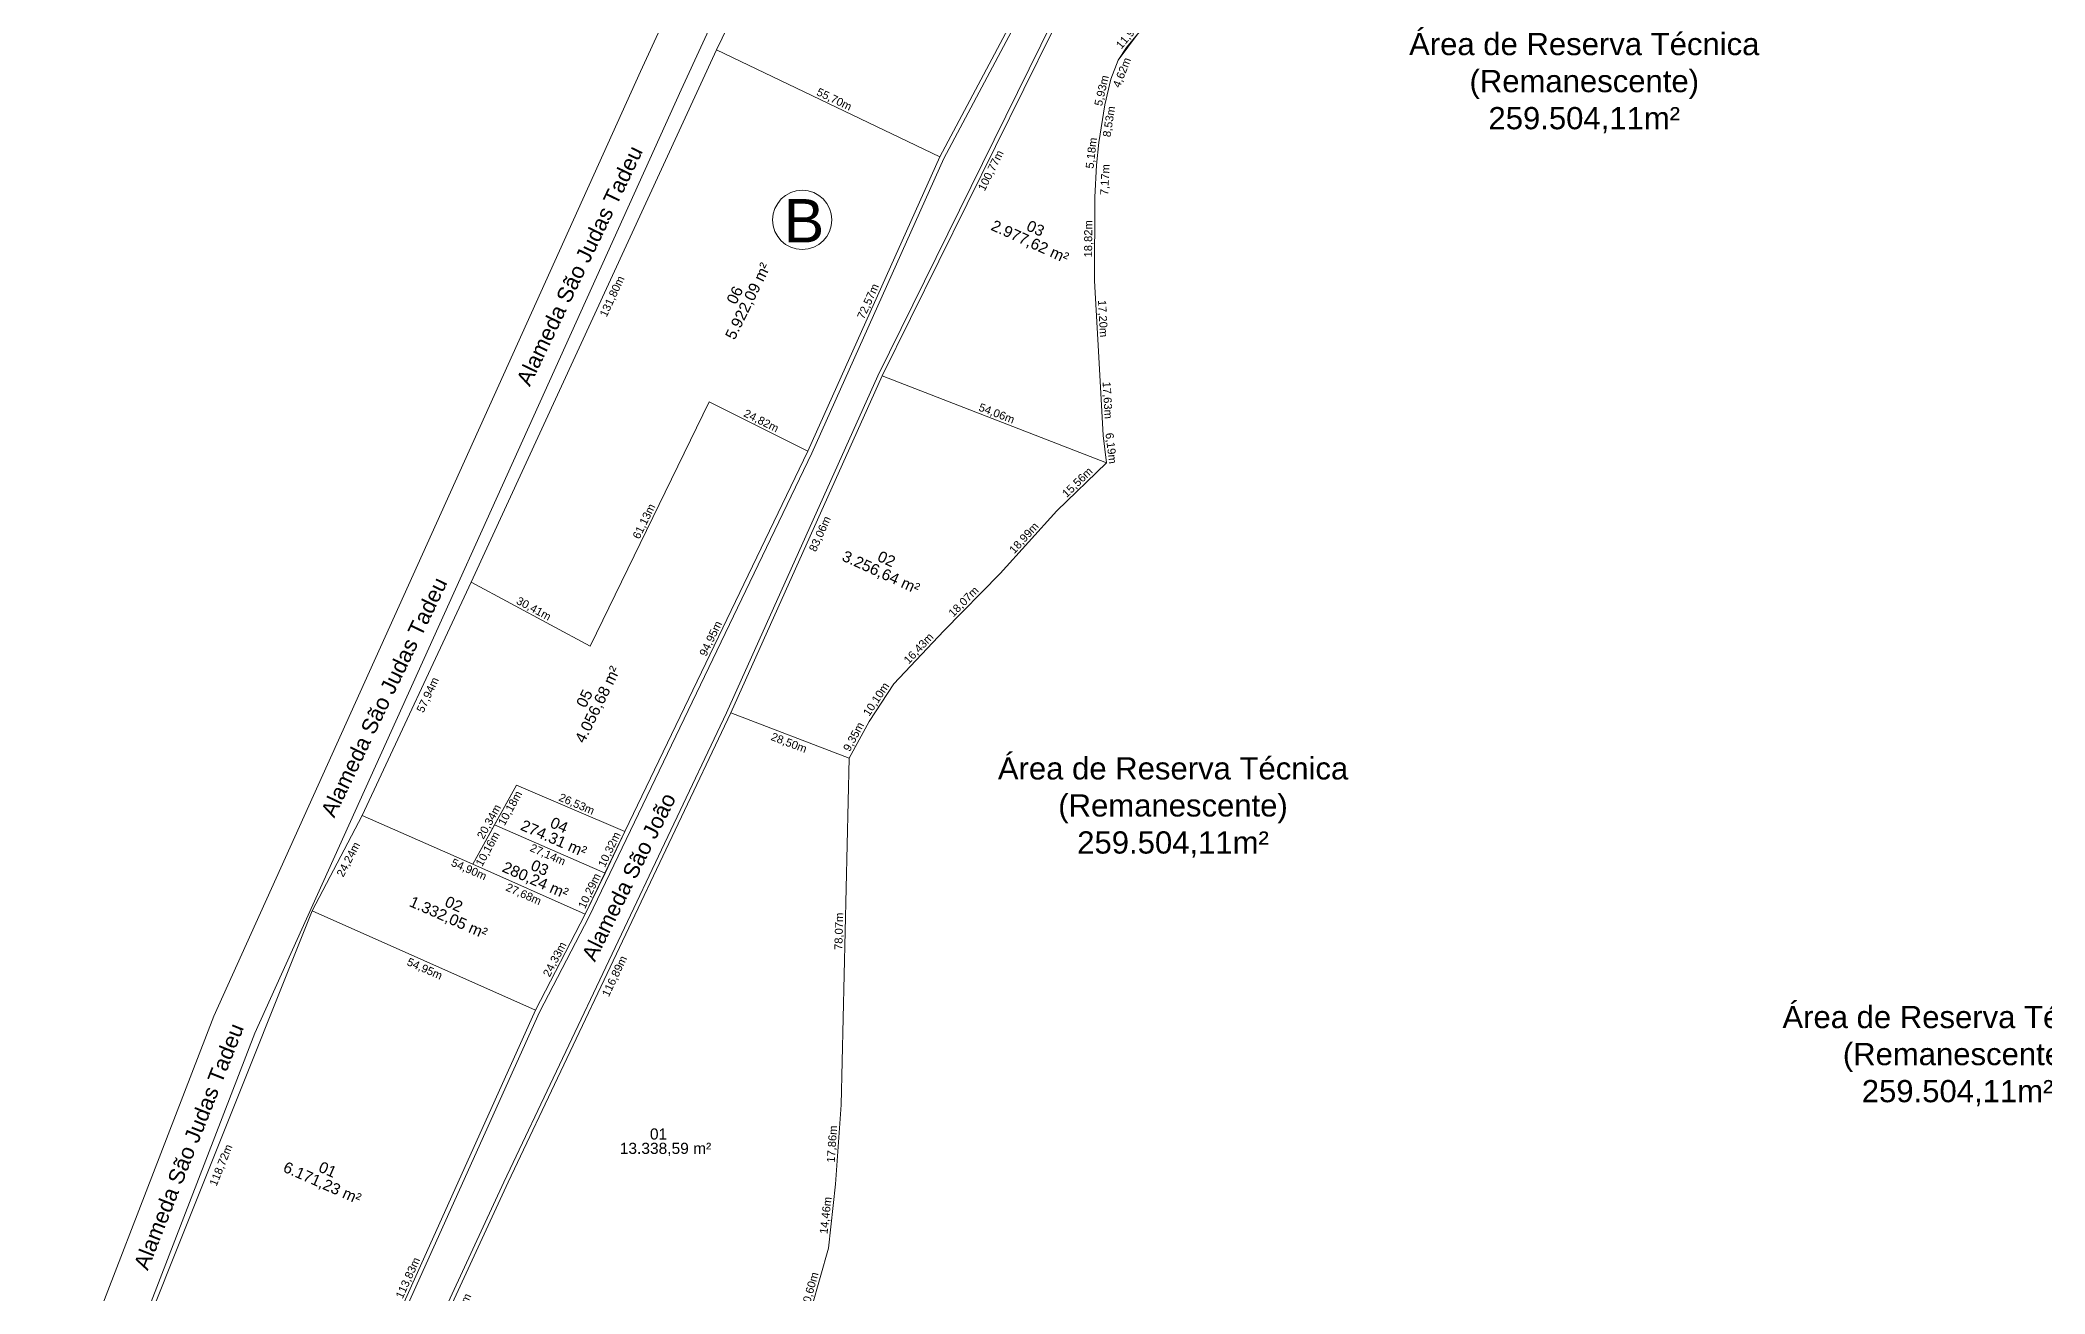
# Model space of a CAD drawing. Header units: metres. Extents: x 3808 to 8215, y 2374 to 6187.
# Drawn here: x 4307.1 to 4758, y 5210.4 to 5492.5 of the extents above; entities that cross this region are included whole.
import ezdxf

# ---------------------------------------------------------------- set-up
doc = ezdxf.new("R2010")
doc.units = ezdxf.units.M
for name, color, linetype in [('0 - Cotas', 7, 'Continuous'), ('0 - LOTES', 7, 'Continuous'), ('0 - QUADRAS', 7, 'Continuous'), ('0 - RUAS', 7, 'Continuous'), ('PDF_EIXO_LOTES', 7, 'Continuous'), ('PDF_REGIAO_POLILINHAS', 7, 'Continuous')]:
    doc.layers.add(name, color=color, linetype=linetype)
doc.layers.add('PDF_MEIO_FIO', color=7, linetype='Continuous', true_color=0xdd6e00)
doc.styles.add('PDF Arial', font='arial.ttf')
doc.styles.get("Standard").update_dxf_attribs({"font": 'arial.ttf'})
doc.dimstyles.new('COTAS CHACARAS', dxfattribs={"dimtxt": 1.8, "dimasz": 2.5, "dimexe": 1.25, "dimexo": 0.625, "dimgap": 0.2, "dimtad": 1, "dimtoh": 1, "dimzin": 1, "dimtxsty": 'PDF Arial', "dimblk": 'NONE', "dimcen": 2.5, "dimse1": 1, "dimse2": 1, "dimsd1": 1, "dimsd2": 1, "dimadec": 0, "dimazin": 0, "dimtfac": 1, "dimtmove": 0, "dimatfit": 3, "dimldrblk": 'NONE', "dimfxl": 1, "dimtolj": 1, "dimarcsym": 0})

# ---------------------------------------------------------------- blocks, each defined once
blk = doc.blocks.new('*D9985')
at = {"layer": 'Defpoints', "color": 0, "transparency": 16777216}
for p in [(4484.38, 5220.74), (4478.81, 5200.92), (4478.81, 5200.92)]:
    blk.add_point(p, dxfattribs=at)
at = {"layer": '0 - Cotas', "color": 0, "lineweight": 5, "transparency": 16777216, "insert": (4480.36, 5211.18), "char_height": 1.8, "attachment_point": 5, "rotation": 74.318, "style": 'PDF Arial'}
blk.add_mtext('\\A1;20,60m', dxfattribs=at)
blk = doc.blocks.new('_None')
blk = doc.blocks.new('*D9986')
at = {"layer": 'Defpoints', "color": 0, "transparency": 16777216}
for p in [(4486.02, 5235.11), (4486.02, 5235.11), (4484.38, 5220.74)]:
    blk.add_point(p, dxfattribs=at)
at = {"layer": '0 - Cotas', "color": 0, "lineweight": 5, "transparency": 16777216, "insert": (4483.92, 5228.07), "char_height": 1.8, "attachment_point": 5, "rotation": 83.4742, "style": 'PDF Arial'}
blk.add_mtext('\\A1;14,46m', dxfattribs=at)
blk = doc.blocks.new('*D9987')
at = {"layer": 'Defpoints', "color": 0, "transparency": 16777216}
for p in [(4487.24, 5252.93), (4487.24, 5252.93), (4486.02, 5235.11)]:
    blk.add_point(p, dxfattribs=at)
at = {"layer": '0 - Cotas', "color": 0, "lineweight": 5, "transparency": 16777216, "insert": (4485.35, 5244.11), "char_height": 1.8, "attachment_point": 5, "rotation": 86.0841, "style": 'PDF Arial'}
blk.add_mtext('\\A1;17,86m', dxfattribs=at)
blk = doc.blocks.new('*D9988')
at = {"layer": 'Defpoints', "color": 0, "transparency": 16777216}
for p in [(4489.09, 5330.97), (4487.24, 5252.93), (4487.24, 5252.93)]:
    blk.add_point(p, dxfattribs=at)
at = {"layer": '0 - Cotas', "color": 0, "lineweight": 5, "transparency": 16777216, "insert": (4486.89, 5291.98), "char_height": 1.8, "attachment_point": 5, "rotation": 88.6379, "style": 'PDF Arial'}
blk.add_mtext('\\A1;78,07m', dxfattribs=at)
blk = doc.blocks.new('*D9989')
at = {"layer": 'Defpoints', "color": 0, "transparency": 16777216}
for p in [(4462.48, 5341.15), (4489.09, 5330.97), (4488, 5328.1)]:
    blk.add_point(p, dxfattribs=at)
at = {"layer": '0 - Cotas', "color": 0, "lineweight": 5, "transparency": 16777216, "insert": (4475.47, 5334.26), "char_height": 1.8, "attachment_point": 5, "rotation": 339.0696, "style": 'PDF Arial'}
blk.add_mtext('\\A1;28,50m', dxfattribs=at)
blk = doc.blocks.new('*D9991')
at = {"layer": 'Defpoints', "color": 0, "transparency": 16777216}
for p in [(4412.38, 5235.54), (4415.82, 5233.95), (4384.07, 5174.3)]:
    blk.add_point(p, dxfattribs=at)
at = {"layer": '0 - Cotas', "color": 0, "lineweight": 5, "transparency": 16777216, "insert": (4401.72, 5206.5), "char_height": 1.8, "attachment_point": 5, "rotation": 65.1871, "style": 'PDF Arial'}
blk.add_mtext('\\A1;67,46m', dxfattribs=at)
blk = doc.blocks.new('*D9992')
at = {"layer": 'Defpoints', "color": 0, "transparency": 16777216}
for p in [(4462.48, 5341.15), (4412.38, 5235.54), (4415.23, 5234.18)]:
    blk.add_point(p, dxfattribs=at)
at = {"layer": '0 - Cotas', "color": 0, "lineweight": 5, "transparency": 16777216, "insert": (4436.41, 5281.83), "char_height": 1.8, "attachment_point": 5, "rotation": 64.6205, "style": 'PDF Arial'}
blk.add_mtext('\\A1;116,89m', dxfattribs=at)
blk = doc.blocks.new('*D9994')
at = {"layer": 'Defpoints', "color": 0, "transparency": 16777216}
for p in [(4418.47, 5274.24), (4418.47, 5274.24), (4371.77, 5170.43)]:
    blk.add_point(p, dxfattribs=at)
at = {"layer": '0 - Cotas', "color": 0, "lineweight": 5, "transparency": 16777216, "insert": (4389.95, 5213.96), "char_height": 1.8, "attachment_point": 5, "rotation": 65.7747, "style": 'PDF Arial'}
blk.add_mtext('\\A1;113,83m', dxfattribs=at)
blk = doc.blocks.new('*D9995')
at = {"layer": 'Defpoints', "color": 0, "transparency": 16777216}
for p in [(4368.27, 5296.56), (4371.63, 5295.21), (4324.15, 5186.34)]:
    blk.add_point(p, dxfattribs=at)
at = {"layer": '0 - Cotas', "color": 0, "lineweight": 5, "transparency": 16777216, "insert": (4347.89, 5239.33), "char_height": 1.8, "attachment_point": 5, "rotation": 68.1891, "style": 'PDF Arial'}
blk.add_mtext('\\A1;118,72m', dxfattribs=at)
blk = doc.blocks.new('*D9998')
at = {"layer": 'Defpoints', "color": 0, "transparency": 16777216}
for p in [(4368.27, 5296.56), (4367.05, 5293.82), (4418.47, 5274.24)]:
    blk.add_point(p, dxfattribs=at)
at = {"layer": '0 - Cotas', "color": 0, "lineweight": 5, "transparency": 16777216, "insert": (4393.54, 5283.44), "char_height": 1.8, "attachment_point": 5, "rotation": 336.0319, "style": 'PDF Arial'}
blk.add_mtext('\\A1;54,95m', dxfattribs=at)
blk = doc.blocks.new('*D9999')
at = {"layer": 'Defpoints', "color": 0, "transparency": 16777216}
for p in [(4379.51, 5318.03), (4429.71, 5295.82), (4428.59, 5293.28)]:
    blk.add_point(p, dxfattribs=at)
at = {"layer": '0 - Cotas', "color": 0, "lineweight": 5, "transparency": 16777216, "insert": (4403.49, 5305.78), "char_height": 1.8, "attachment_point": 5, "rotation": 336.133, "style": 'PDF Arial'}
blk.add_mtext('\\A1;54,90m', dxfattribs=at)
blk = doc.blocks.new('*D10000')
at = {"layer": 'Defpoints', "color": 0, "transparency": 16777216}
for p in [(4429.71, 5295.82), (4418.47, 5274.24), (4418.47, 5274.24)]:
    blk.add_point(p, dxfattribs=at)
at = {"layer": '0 - Cotas', "color": 0, "lineweight": 5, "transparency": 16777216, "insert": (4422.96, 5285.62), "char_height": 1.8, "attachment_point": 5, "rotation": 62.4857, "style": 'PDF Arial'}
blk.add_mtext('\\A1;24,33m', dxfattribs=at)
blk = doc.blocks.new('*D10001')
at = {"layer": 'Defpoints', "color": 0, "transparency": 16777216}
for p in [(4379.51, 5318.03), (4368.27, 5296.56), (4371.17, 5295.04)]:
    blk.add_point(p, dxfattribs=at)
at = {"layer": '0 - Cotas', "color": 0, "lineweight": 5, "transparency": 16777216, "insert": (4376.55, 5308.09), "char_height": 1.8, "attachment_point": 5, "rotation": 62.3699, "style": 'PDF Arial'}
blk.add_mtext('\\A1;24,24m', dxfattribs=at)
blk = doc.blocks.new('*D10002')
at = {"layer": 'Defpoints', "color": 0, "transparency": 16777216}
for p in [(4414.21, 5324.88), (4414.23, 5324.87), (4404.42, 5307.06)]:
    blk.add_point(p, dxfattribs=at)
at = {"layer": '0 - Cotas', "color": 0, "lineweight": 5, "transparency": 16777216, "insert": (4408.18, 5316.58), "char_height": 1.8, "attachment_point": 5, "rotation": 61.163, "style": 'PDF Arial'}
blk.add_mtext('\\A1;20,34m', dxfattribs=at)
blk = doc.blocks.new('*D10003')
at = {"layer": 'Defpoints', "color": 0, "transparency": 16777216}
for p in [(4414.23, 5324.87), (4438.62, 5314.43), (4438.62, 5314.43)]:
    blk.add_point(p, dxfattribs=at)
at = {"layer": '0 - Cotas', "color": 0, "lineweight": 5, "transparency": 16777216, "insert": (4427.72, 5320.49), "char_height": 1.8, "attachment_point": 5, "rotation": 336.8164, "style": 'PDF Arial'}
blk.add_mtext('\\A1;26,53m', dxfattribs=at)
blk = doc.blocks.new('*D10004')
at = {"layer": 'Defpoints', "color": 0, "transparency": 16777216}
for p in [(4414.23, 5324.87), (4409.32, 5315.96), (4411.65, 5314.67)]:
    blk.add_point(p, dxfattribs=at)
at = {"layer": '0 - Cotas', "color": 0, "lineweight": 5, "transparency": 16777216, "insert": (4412.92, 5319.63), "char_height": 1.8, "attachment_point": 5, "rotation": 61.163, "style": 'PDF Arial'}
blk.add_mtext('\\A1;10,18m', dxfattribs=at)
blk = doc.blocks.new('*D10005')
at = {"layer": 'Defpoints', "color": 0, "transparency": 16777216}
for p in [(4409.32, 5315.96), (4404.42, 5307.06), (4406.77, 5305.77)]:
    blk.add_point(p, dxfattribs=at)
at = {"layer": '0 - Cotas', "color": 0, "lineweight": 5, "transparency": 16777216, "insert": (4407.88, 5310.44), "char_height": 1.8, "attachment_point": 5, "rotation": 61.163, "style": 'PDF Arial'}
blk.add_mtext('\\A1;10,16m', dxfattribs=at)
blk = doc.blocks.new('*D10006')
at = {"layer": 'Defpoints', "color": 0, "transparency": 16777216}
for p in [(4434.16, 5305.1), (4434.16, 5305.1), (4429.71, 5295.82)]:
    blk.add_point(p, dxfattribs=at)
at = {"layer": '0 - Cotas', "color": 0, "lineweight": 5, "transparency": 16777216, "insert": (4430.78, 5301.01), "char_height": 1.8, "attachment_point": 5, "rotation": 64.4227, "style": 'PDF Arial'}
blk.add_mtext('\\A1;10,29m', dxfattribs=at)
blk = doc.blocks.new('*D10007')
at = {"layer": 'Defpoints', "color": 0, "transparency": 16777216}
for p in [(4438.62, 5314.43), (4438.63, 5314.43), (4434.17, 5305.12)]:
    blk.add_point(p, dxfattribs=at)
at = {"layer": '0 - Cotas', "color": 0, "lineweight": 5, "transparency": 16777216, "insert": (4435.24, 5310.32), "char_height": 1.8, "attachment_point": 5, "rotation": 64.4227, "style": 'PDF Arial'}
blk.add_mtext('\\A1;10,32m', dxfattribs=at)
blk = doc.blocks.new('*D10008')
at = {"layer": 'Defpoints', "color": 0, "transparency": 16777216}
for p in [(4409.3, 5315.97), (4434.17, 5305.1), (4433.05, 5302.54)]:
    blk.add_point(p, dxfattribs=at)
at = {"layer": '0 - Cotas', "color": 0, "lineweight": 5, "transparency": 16777216, "insert": (4421.23, 5309.11), "char_height": 1.8, "attachment_point": 5, "rotation": 336.3899, "style": 'PDF Arial'}
blk.add_mtext('\\A1;27,14m', dxfattribs=at)
blk = doc.blocks.new('*D10009')
at = {"layer": 'Defpoints', "color": 0, "transparency": 16777216}
for p in [(4404.42, 5307.06), (4429.71, 5295.82), (4428.53, 5293.15)]:
    blk.add_point(p, dxfattribs=at)
at = {"layer": '0 - Cotas', "color": 0, "lineweight": 5, "transparency": 16777216, "insert": (4415.79, 5300.21), "char_height": 1.8, "attachment_point": 5, "rotation": 336.0375, "style": 'PDF Arial'}
blk.add_mtext('\\A1;27,68m', dxfattribs=at)
blk = doc.blocks.new('*D10010')
at = {"layer": 'Defpoints', "color": 0, "transparency": 16777216}
for p in [(4404.05, 5370.52), (4379.51, 5318.03), (4382.49, 5316.64)]:
    blk.add_point(p, dxfattribs=at)
at = {"layer": '0 - Cotas', "color": 0, "lineweight": 5, "transparency": 16777216, "insert": (4394.4, 5345.12), "char_height": 1.8, "attachment_point": 5, "rotation": 64.9356, "style": 'PDF Arial'}
blk.add_mtext('\\A1;57,94m', dxfattribs=at)
blk = doc.blocks.new('*D10011')
at = {"layer": 'Defpoints', "color": 0, "transparency": 16777216}
for p in [(4479.76, 5400), (4438.62, 5314.43), (4438.62, 5314.43)]:
    blk.add_point(p, dxfattribs=at)
at = {"layer": '0 - Cotas', "color": 0, "lineweight": 5, "transparency": 16777216, "insert": (4458.04, 5357.77), "char_height": 1.8, "attachment_point": 5, "rotation": 64.3221, "style": 'PDF Arial'}
blk.add_mtext('\\A1;94,95m', dxfattribs=at)
blk = doc.blocks.new('*D10012')
at = {"layer": 'Defpoints', "color": 0, "transparency": 16777216}
for p in [(4457.55, 5411.08), (4430.83, 5356.1), (4430.83, 5356.1)]:
    blk.add_point(p, dxfattribs=at)
at = {"layer": '0 - Cotas', "color": 0, "lineweight": 5, "transparency": 16777216, "insert": (4443.04, 5384.15), "char_height": 1.8, "attachment_point": 5, "rotation": 64.0794, "style": 'PDF Arial'}
blk.add_mtext('\\A1;61,13m', dxfattribs=at)
blk = doc.blocks.new('*D10013')
at = {"layer": 'Defpoints', "color": 0, "transparency": 16777216}
for p in [(4457.55, 5411.08), (4479.76, 5400), (4479.76, 5400)]:
    blk.add_point(p, dxfattribs=at)
at = {"layer": '0 - Cotas', "color": 0, "lineweight": 5, "transparency": 16777216, "insert": (4469.23, 5406.69), "char_height": 1.8, "attachment_point": 5, "rotation": 333.4897, "style": 'PDF Arial'}
blk.add_mtext('\\A1;24,82m', dxfattribs=at)
blk = doc.blocks.new('*D10014')
at = {"layer": 'Defpoints', "color": 0, "transparency": 16777216}
for p in [(4404.05, 5370.52), (4430.83, 5356.1), (4430.83, 5356.1)]:
    blk.add_point(p, dxfattribs=at)
at = {"layer": '0 - Cotas', "color": 0, "lineweight": 5, "transparency": 16777216, "insert": (4418.05, 5364.44), "char_height": 1.8, "attachment_point": 5, "rotation": 331.6925, "style": 'PDF Arial'}
blk.add_mtext('\\A1;30,41m', dxfattribs=at)
blk = doc.blocks.new('*D10015')
at = {"layer": 'Defpoints', "color": 0, "transparency": 16777216}
for p in [(4459.19, 5490.24), (4404.05, 5370.52), (4407.06, 5369.14)]:
    blk.add_point(p, dxfattribs=at)
at = {"layer": '0 - Cotas', "color": 0, "lineweight": 5, "transparency": 16777216, "insert": (4435.87, 5434.75), "char_height": 1.8, "attachment_point": 5, "rotation": 65.2699, "style": 'PDF Arial'}
blk.add_mtext('\\A1;131,80m', dxfattribs=at)
blk = doc.blocks.new('*D10016')
at = {"layer": 'Defpoints', "color": 0, "transparency": 16777216}
for p in [(4459.19, 5490.24), (4509.45, 5466.22), (4509.45, 5466.22)]:
    blk.add_point(p, dxfattribs=at)
at = {"layer": '0 - Cotas', "color": 0, "lineweight": 5, "transparency": 16777216, "insert": (4485.64, 5479.02), "char_height": 1.8, "attachment_point": 5, "rotation": 334.4593, "style": 'PDF Arial'}
blk.add_mtext('\\A1;55,70m', dxfattribs=at)
blk = doc.blocks.new('*D10017')
at = {"layer": 'Defpoints', "color": 0, "transparency": 16777216}
for p in [(4509.45, 5466.22), (4479.76, 5400), (4479.76, 5400)]:
    blk.add_point(p, dxfattribs=at)
at = {"layer": '0 - Cotas', "color": 0, "lineweight": 5, "transparency": 16777216, "insert": (4493.44, 5433.63), "char_height": 1.8, "attachment_point": 5, "rotation": 65.8505, "style": 'PDF Arial'}
blk.add_mtext('\\A1;72,57m', dxfattribs=at)
blk = doc.blocks.new('*D10018')
at = {"layer": 'Defpoints', "color": 0, "transparency": 16777216}
for p in [(4623.44, 5680.31), (4509.45, 5466.22), (4509.45, 5466.22)]:
    blk.add_point(p, dxfattribs=at)
at = {"layer": '0 - Cotas', "color": 0, "lineweight": 5, "transparency": 16777216, "insert": (4565.32, 5573.87), "char_height": 1.8, "attachment_point": 5, "rotation": 61.9673, "style": 'PDF Arial'}
blk.add_mtext('\\A1;242,54m', dxfattribs=at)
blk = doc.blocks.new('*D10019')
at = {"layer": 'Defpoints', "color": 0, "transparency": 16777216}
for p in [(4552.93, 5683.28), (4555.92, 5681.82), (4459.19, 5490.24)]:
    blk.add_point(p, dxfattribs=at)
at = {"layer": '0 - Cotas', "color": 0, "lineweight": 5, "transparency": 16777216, "insert": (4510.33, 5590.85), "char_height": 1.8, "attachment_point": 5, "rotation": 64.0997, "style": 'PDF Arial'}
blk.add_mtext('\\A1;214,59m', dxfattribs=at)
blk = doc.blocks.new('*D10030')
at = {"layer": 'Defpoints', "color": 0, "transparency": 16777216}
for p in [(4496.52, 5416.91), (4496.52, 5416.91), (4546.94, 5397.4)]:
    blk.add_point(p, dxfattribs=at)
at = {"layer": '0 - Cotas', "color": 0, "lineweight": 5, "transparency": 16777216, "insert": (4522.19, 5408.35), "char_height": 1.8, "attachment_point": 5, "rotation": 338.8455, "style": 'PDF Arial'}
blk.add_mtext('\\A1;54,06m', dxfattribs=at)
blk = doc.blocks.new('*D10031')
at = {"layer": 'Defpoints', "color": 0, "transparency": 16777216}
for p in [(4493.55, 5339.19), (4489.09, 5330.97), (4489.09, 5330.97)]:
    blk.add_point(p, dxfattribs=at)
at = {"layer": '0 - Cotas', "color": 0, "lineweight": 5, "transparency": 16777216, "insert": (4490.19, 5335.69), "char_height": 1.8, "attachment_point": 5, "rotation": 61.5452, "style": 'PDF Arial'}
blk.add_mtext('\\A1;9,35m', dxfattribs=at)
blk = doc.blocks.new('*D10032')
at = {"layer": 'Defpoints', "color": 0, "transparency": 16777216}
for p in [(4499.12, 5347.62), (4493.55, 5339.19), (4493.55, 5339.19)]:
    blk.add_point(p, dxfattribs=at)
at = {"layer": '0 - Cotas', "color": 0, "lineweight": 5, "transparency": 16777216, "insert": (4495.26, 5344.11), "char_height": 1.8, "attachment_point": 5, "rotation": 56.5601, "style": 'PDF Arial'}
blk.add_mtext('\\A1;10,10m', dxfattribs=at)
blk = doc.blocks.new('*D10033')
at = {"layer": 'Defpoints', "color": 0, "transparency": 16777216}
for p in [(4510.36, 5359.6), (4499.12, 5347.62), (4499.12, 5347.62)]:
    blk.add_point(p, dxfattribs=at)
at = {"layer": '0 - Cotas', "color": 0, "lineweight": 5, "transparency": 16777216, "insert": (4504.77, 5355.52), "char_height": 1.8, "attachment_point": 5, "rotation": 46.8307, "style": 'PDF Arial'}
blk.add_mtext('\\A1;16,43m', dxfattribs=at)
blk = doc.blocks.new('*D10034')
at = {"layer": 'Defpoints', "color": 0, "transparency": 16777216}
for p in [(4523.03, 5372.48), (4523.03, 5372.48), (4510.36, 5359.6)]:
    blk.add_point(p, dxfattribs=at)
at = {"layer": '0 - Cotas', "color": 0, "lineweight": 5, "transparency": 16777216, "insert": (4514.89, 5366.04), "char_height": 1.8, "attachment_point": 5, "rotation": 45.4755, "style": 'PDF Arial'}
blk.add_mtext('\\A1;18,07m', dxfattribs=at)
blk = doc.blocks.new('*D10035')
at = {"layer": 'Defpoints', "color": 0, "transparency": 16777216}
for p in [(4535.8, 5386.53), (4535.8, 5386.53), (4523.03, 5372.48)]:
    blk.add_point(p, dxfattribs=at)
at = {"layer": '0 - Cotas', "color": 0, "lineweight": 5, "transparency": 16777216, "insert": (4528.47, 5380.37), "char_height": 1.8, "attachment_point": 5, "rotation": 47.7156, "style": 'PDF Arial'}
blk.add_mtext('\\A1;18,99m', dxfattribs=at)
blk = doc.blocks.new('*D10036')
at = {"layer": 'Defpoints', "color": 0, "transparency": 16777216}
for p in [(4546.94, 5397.4), (4535.8, 5386.53), (4535.8, 5386.53)]:
    blk.add_point(p, dxfattribs=at)
at = {"layer": '0 - Cotas', "color": 0, "lineweight": 5, "transparency": 16777216, "insert": (4540.48, 5392.88), "char_height": 1.8, "attachment_point": 5, "rotation": 44.3097, "style": 'PDF Arial'}
blk.add_mtext('\\A1;15,56m', dxfattribs=at)
blk = doc.blocks.new('*D10037')
at = {"layer": 'Defpoints', "color": 0, "transparency": 16777216}
for p in [(4496.52, 5416.91), (4462.48, 5341.15), (4465.38, 5339.85)]:
    blk.add_point(p, dxfattribs=at)
at = {"layer": '0 - Cotas', "color": 0, "lineweight": 5, "transparency": 16777216, "insert": (4482.61, 5381.33), "char_height": 1.8, "attachment_point": 5, "rotation": 65.8073, "style": 'PDF Arial'}
blk.add_mtext('\\A1;83,06m', dxfattribs=at)
blk = doc.blocks.new('*D10038')
at = {"layer": 'Defpoints', "color": 0, "transparency": 16777216}
for p in [(4541.05, 5507.31), (4496.52, 5416.91), (4499.11, 5415.64)]:
    blk.add_point(p, dxfattribs=at)
at = {"layer": '0 - Cotas', "color": 0, "lineweight": 5, "transparency": 16777216, "insert": (4521.04, 5463.06), "char_height": 1.8, "attachment_point": 5, "rotation": 63.772, "style": 'PDF Arial'}
blk.add_mtext('\\A1;100,77m', dxfattribs=at)
blk = doc.blocks.new('*D10040')
at = {"layer": 'Defpoints', "color": 0, "transparency": 16777216}
for p in [(4546.2, 5403.55), (4546.2, 5403.55), (4546.94, 5397.4)]:
    blk.add_point(p, dxfattribs=at)
at = {"layer": '0 - Cotas', "color": 0, "lineweight": 5, "transparency": 16777216, "insert": (4547.84, 5400.63), "char_height": 1.8, "attachment_point": 5, "rotation": 276.8817, "style": 'PDF Arial'}
blk.add_mtext('\\A1;6,19m', dxfattribs=at)
blk = doc.blocks.new('*D10041')
at = {"layer": 'Defpoints', "color": 0, "transparency": 16777216}
for p in [(4545.19, 5421.15), (4545.19, 5421.15), (4546.2, 5403.55)]:
    blk.add_point(p, dxfattribs=at)
at = {"layer": '0 - Cotas', "color": 0, "lineweight": 5, "transparency": 16777216, "insert": (4547.03, 5411.44), "char_height": 1.8, "attachment_point": 5, "rotation": 273.2754, "style": 'PDF Arial'}
blk.add_mtext('\\A1;17,63m', dxfattribs=at)
blk = doc.blocks.new('*D10042')
at = {"layer": 'Defpoints', "color": 0, "transparency": 16777216}
for p in [(4544.23, 5438.33), (4545.19, 5421.15), (4545.19, 5421.15)]:
    blk.add_point(p, dxfattribs=at)
at = {"layer": '0 - Cotas', "color": 0, "lineweight": 5, "transparency": 16777216, "insert": (4545.99, 5429.81), "char_height": 1.8, "attachment_point": 5, "rotation": 273.1798, "style": 'PDF Arial'}
blk.add_mtext('\\A1;17,20m', dxfattribs=at)
blk = doc.blocks.new('*D10043')
at = {"layer": 'Defpoints', "color": 0, "transparency": 16777216}
for p in [(4544.29, 5457.15), (4544.23, 5438.33), (4544.23, 5438.33)]:
    blk.add_point(p, dxfattribs=at)
at = {"layer": '0 - Cotas', "color": 0, "lineweight": 5, "transparency": 16777216, "insert": (4542.98, 5447.75), "char_height": 1.8, "attachment_point": 5, "rotation": 89.8386, "style": 'PDF Arial'}
blk.add_mtext('\\A1;18,82m', dxfattribs=at)
blk = doc.blocks.new('*D10044')
at = {"layer": 'Defpoints', "color": 0, "transparency": 16777216}
for p in [(4544.66, 5464.31), (4548.19, 5464.13), (4544.29, 5457.15)]:
    blk.add_point(p, dxfattribs=at)
at = {"layer": '0 - Cotas', "color": 0, "lineweight": 5, "transparency": 16777216, "insert": (4546.75, 5461.05), "char_height": 1.8, "attachment_point": 5, "rotation": 87.0318, "style": 'PDF Arial'}
blk.add_mtext('\\A1;7,17m', dxfattribs=at)
blk = doc.blocks.new('*D10045')
at = {"layer": 'Defpoints', "color": 0, "transparency": 16777216}
for p in [(4545.24, 5469.45), (4545.24, 5469.45), (4544.66, 5464.31)]:
    blk.add_point(p, dxfattribs=at)
at = {"layer": '0 - Cotas', "color": 0, "lineweight": 5, "transparency": 16777216, "insert": (4543.68, 5467.03), "char_height": 1.8, "attachment_point": 5, "rotation": 83.5302, "style": 'PDF Arial'}
blk.add_mtext('\\A1;5,18m', dxfattribs=at)
blk = doc.blocks.new('*D10046')
at = {"layer": 'Defpoints', "color": 0, "transparency": 16777216}
for p in [(4546.57, 5477.88), (4545.24, 5469.45), (4548.15, 5469)]:
    blk.add_point(p, dxfattribs=at)
at = {"layer": '0 - Cotas', "color": 0, "lineweight": 5, "transparency": 16777216, "insert": (4547.65, 5474.11), "char_height": 1.8, "attachment_point": 5, "rotation": 81.0644, "style": 'PDF Arial'}
blk.add_mtext('\\A1;8,53m', dxfattribs=at)
blk = doc.blocks.new('*D10047')
at = {"layer": 'Defpoints', "color": 0, "transparency": 16777216}
for p in [(4547.89, 5483.66), (4546.57, 5477.88), (4546.57, 5477.88)]:
    blk.add_point(p, dxfattribs=at)
at = {"layer": '0 - Cotas', "color": 0, "lineweight": 5, "transparency": 16777216, "insert": (4545.98, 5481.06), "char_height": 1.8, "attachment_point": 5, "rotation": 77.0822, "style": 'PDF Arial'}
blk.add_mtext('\\A1;5,93m', dxfattribs=at)
blk = doc.blocks.new('*D10048')
at = {"layer": 'Defpoints', "color": 0, "transparency": 16777216}
for p in [(4549.59, 5487.96), (4547.89, 5483.66), (4550.87, 5482.49)]:
    blk.add_point(p, dxfattribs=at)
at = {"layer": '0 - Cotas', "color": 0, "lineweight": 5, "transparency": 16777216, "insert": (4550.53, 5485.11), "char_height": 1.8, "attachment_point": 5, "rotation": 68.4429, "style": 'PDF Arial'}
blk.add_mtext('\\A1;4,62m', dxfattribs=at)
blk = doc.blocks.new('*D10049')
at = {"layer": 'Defpoints', "color": 0, "transparency": 16777216}
for p in [(4557.28, 5497.13), (4549.25, 5488.24), (4549.59, 5487.96)]:
    blk.add_point(p, dxfattribs=at)
at = {"layer": '0 - Cotas', "color": 0, "lineweight": 5, "transparency": 16777216, "insert": (4552.39, 5493.99), "char_height": 1.8, "attachment_point": 5, "rotation": 50.0319, "style": 'PDF Arial'}
blk.add_mtext('\\A1;11,97m', dxfattribs=at)

msp = doc.modelspace()

# ---------------------------------------------------------------- linework, layer by layer
at = {"layer": '0 - QUADRAS', "lineweight": 5}
msp.add_circle((4478.496, 5452.01), 6.655, dxfattribs=at)
at = {"layer": 'PDF_EIXO_LOTES', "lineweight": 5}
for points in [[(4368.266, 5296.561), (4379.506, 5318.034), (4404.053, 5370.522), (4459.192, 5490.237), (4552.929, 5683.277), (4619.308, 5830.085), (4653.77, 5906.803), (4664.215, 5926.579), (4773.433, 5918.997), (4777.462, 5918.361), (4781.862, 5916.346), (4782.34, 5914.915), (4781.544, 5912.317), (4781.12, 5909.454), (4766.964, 5891.905), (4752.755, 5877.643), (4693.799, 5823.299), (4679.113, 5800.077), (4623.443, 5680.308), (4509.454, 5466.22), (4479.764, 5400), (4438.621, 5314.428), (4414.233, 5324.873), (4404.424, 5307.059)], [(4459.192, 5490.237), (4509.454, 5466.22)], [(4404.053, 5370.522), (4430.828, 5356.101), (4457.549, 5411.081), (4479.764, 5400)], [(4379.506, 5318.034), (4404.424, 5307.059), (4429.714, 5295.819), (4418.474, 5274.24)], [(4409.302, 5315.966), (4434.168, 5305.097)], [(4438.621, 5314.428), (4429.714, 5295.819)]]:
    msp.add_lwpolyline(points, dxfattribs=at)
at = {"layer": 'PDF_MEIO_FIO', "lineweight": 5}
for points in [[(4307.083, 5171.65), (4346.157, 5272.915), (4442.121, 5485.413), (4645.605, 5926.844)], [(4323.041, 5185.328), (4355.382, 5269.045), (4451.24, 5481.277), (4656.739, 5927.162)], [(4798.563, 5917.141), (4776.19, 5893.707), (4740.561, 5857.814), (4705.198, 5826.48), (4677.416, 5784.383), (4649.263, 5719.33), (4540.046, 5507.362), (4495.51, 5416.913), (4461.472, 5341.15), (4411.37, 5235.537), (4383.058, 5174.301), (4377.756, 5098.855), (4376.219, 4996.159)], [(4372.136, 5168.84), (4377.65, 5181.087), (4419.376, 5273.816), (4430.563, 5295.342), (4480.665, 5399.576), (4510.355, 5465.796), (4624.345, 5679.831), (4679.961, 5799.6), (4694.541, 5822.61), (4753.445, 5876.954), (4767.707, 5891.215)]]:
    msp.add_lwpolyline(points, dxfattribs=at)
at = {"layer": 'PDF_REGIAO_POLILINHAS', "lineweight": 5}
for points in [[(4459.192, 5490.237), (4552.929, 5683.277), (4623.443, 5680.308), (4509.454, 5466.22)], [(4545.188, 5421.154), (4546.196, 5403.552), (4546.938, 5397.402), (4496.517, 5416.913), (4541.053, 5507.309), (4557.277, 5497.13), (4553.883, 5493.79), (4551.445, 5490.821), (4549.589, 5487.958), (4547.892, 5483.663), (4546.567, 5477.884), (4545.241, 5469.454), (4544.658, 5464.311), (4544.287, 5457.154), (4544.234, 5438.332)], [(4457.549, 5411.081), (4430.828, 5356.101), (4404.053, 5370.522), (4459.192, 5490.237), (4509.454, 5466.22), (4479.764, 5400)], [(4510.355, 5359.6), (4499.115, 5347.618), (4493.548, 5339.188), (4489.095, 5330.97), (4462.48, 5341.15), (4496.517, 5416.913), (4546.938, 5397.402), (4535.804, 5386.533), (4523.027, 5372.483)], [(4414.233, 5324.873), (4409.302, 5315.966), (4404.424, 5307.059), (4379.506, 5318.034), (4404.053, 5370.522), (4430.828, 5356.101), (4457.549, 5411.081), (4479.764, 5400), (4438.621, 5314.428)], [(4478.809, 5200.916), (4473.295, 5181.034), (4466.668, 5163.379), (4455.11, 5151.238), (4445.726, 5146.254), (4431.305, 5139.945), (4403.947, 5135.491), (4395.146, 5130.879), (4384.861, 5097.795), (4378.764, 5098.855), (4384.065, 5174.301), (4412.377, 5235.537), (4462.48, 5341.15), (4489.095, 5330.97), (4487.239, 5252.927), (4486.02, 5235.113), (4484.376, 5220.745)], [(4409.302, 5315.966), (4414.233, 5324.873), (4438.621, 5314.428), (4434.168, 5305.097)], [(4418.474, 5274.24), (4368.266, 5296.561), (4379.506, 5318.034), (4404.424, 5307.059), (4429.714, 5295.819)], [(4404.424, 5307.059), (4409.302, 5315.966), (4434.168, 5305.097), (4429.714, 5295.819)]]:
    msp.add_lwpolyline(points, close=True, dxfattribs=at)
for points in [[(4478.809, 5200.916), (4484.376, 5220.745), (4486.02, 5235.113), (4487.239, 5252.927), (4489.095, 5330.97), (4493.548, 5339.188), (4499.115, 5347.618), (4510.355, 5359.6), (4523.027, 5372.483), (4535.804, 5386.533), (4546.938, 5397.402), (4546.196, 5403.552), (4545.188, 5421.154), (4544.234, 5438.332), (4544.287, 5457.154), (4544.658, 5464.311), (4545.241, 5469.454), (4546.567, 5477.884), (4547.892, 5483.663), (4549.589, 5487.958), (4553.883, 5493.79)], [(4324.155, 5186.336), (4368.266, 5296.561), (4418.474, 5274.24), (4371.765, 5170.43)]]:
    msp.add_lwpolyline(points, dxfattribs=at)

# ---------------------------------------------------------------- texts
at = {"layer": '0 - LOTES', "lineweight": 5, "char_height": 2.5, "attachment_point": 1}
for s, insert, rotation in [('\\pxqc;2.977,62 m²', (4521.252, 5452.358), 335.5995), ('\\pxqc;03', (4522.508, 5455.336), 335.5995), ('\\pxqc;5.922,09 m²', (4460.785, 5425.431), 63.88814), ('\\pxqc;06', (4457.845, 5426.775), 63.88814), ('\\pxqc;3.256,64 m²', (4487.742, 5377.991), 335.5995), ('\\pxqc;02', (4488.997, 5380.969), 335.5995), ('\\pxqc;4.056,68 m²', (4426.974, 5334.703), 63.88814), ('\\pxqc;05', (4424.034, 5336.048), 63.88814), ('\\pxqc;274.31 m²', (4414.079, 5318.009), 336.26935), ('\\pxqc;04', (4415.3, 5321.002), 336.26935), ('\\pxqc;280,24 m²', (4409.954, 5308.625), 336.26935), ('\\pxqc;03', (4410.941, 5311.419), 336.26935), ('\\pxqc;1.332,05 m²', (4390.398, 5300.24), 336.26935), ('\\pxqc;02', (4391.619, 5303.233), 336.26935), ('\\pxqc;6.171,23 m²', (4362.013, 5240.535), 336.26935), ('\\pxqc;01', (4363.234, 5243.528), 336.26935)]:
    msp.add_mtext_dynamic_manual_height_columns(s, width=19.76287, gutter_width=12.5, heights=[0], dxfattribs=dict(at, insert=insert, rotation=rotation))
for s, width, insert in [('\\pxqc;13.338,59 m²', 22.71783, (4436.39, 5244.421)), ('\\pxqc;01', 19.76287, (4436.304, 5247.652))]:
    msp.add_mtext_dynamic_manual_height_columns(s, width=width, gutter_width=12.5, heights=[0], dxfattribs=dict(at, insert=insert))
at = {"layer": '0 - QUADRAS', "lineweight": 5, "insert": (4472.543, 5456.701), "char_height": 9.7526, "attachment_point": 1}
msp.add_mtext_dynamic_manual_height_columns('\\pxqc;B', width=12.73127, gutter_width=24.381, heights=[0], dxfattribs=at)
at = {"layer": '0 - RUAS', "lineweight": 5, "char_height": 5, "attachment_point": 1}
for insert in [(4609.552, 5494.071), (4517.061, 5331.142), (4693.523, 5275.211)]:
    msp.add_mtext_dynamic_manual_height_columns('\\pxqc;Área de Reserva Técnica\\P(Remanescente)\\P259.504,11m²', width=89.68696, gutter_width=12.5, heights=[0], dxfattribs=dict(at, insert=insert))
at = {"layer": '0 - RUAS', "lineweight": 5, "char_height": 3.5, "attachment_point": 1}
for s, width, insert, rotation in [('\\pxqc;Alameda São Judas Tadeu', 63.17083, (4413.139, 5414.013), 64.32824), ('\\pxqc;Alameda São Judas Tadeu', 63.17083, (4369.185, 5316.953), 64.32824), ('\\pxqc;Alameda São João', 43.88163, (4428.163, 5285.342), 63.64924), ('\\pxqc;Alameda São Judas Tadeu', 63.17083, (4327.264, 5214.87), 68.41023)]:
    msp.add_mtext_dynamic_manual_height_columns(s, width=width, gutter_width=12.5, heights=[0], dxfattribs=dict(at, insert=insert, rotation=rotation))

# ---------------------------------------------------------------- dimensions: what is measured, and where the dimension line sits
at = {"layer": '0 - Cotas', "lineweight": 5}
for base, p1, p2, angle, picture, middle in [((4555.923, 5681.8235), (4459.1925, 5490.2373), (4552.929, 5683.2773), 64.09968, '*D10019', (4511.4785, 5590.295)), ((4509.454, 5466.22), (4623.443, 5680.308), (4509.454, 5466.22), 241.9673, '*D10018', (4566.449, 5573.264)), ((4499.107, 5415.637), (4541.053, 5507.309), (4496.517, 5416.913), 243.77198, '*D10038', (4522.19, 5462.491)), ((4549.246, 5488.245), (4557.277, 5497.13), (4549.589, 5487.958), 230.03193, '*D10049', (4553.372, 5493.167)), ((4407.063, 5369.135), (4459.192, 5490.237), (4404.053, 5370.522), 245.26993, '*D10015', (4437.039, 5434.217)), ((4509.4539, 5466.22), (4459.1925, 5490.2373), (4509.4539, 5466.22), 334.45929, '*D10016', (4485.0907, 5477.8619)), ((4550.869, 5482.487), (4549.589, 5487.958), (4547.892, 5483.663), 248.44292, '*D10048', (4551.717, 5484.634)), ((4546.567, 5477.884), (4547.892, 5483.663), (4546.567, 5477.884), 257.08219, '*D10047', (4547.23, 5480.774)), ((4548.145, 5468.998), (4546.567, 5477.884), (4545.241, 5469.454), 261.06439, '*D10046', (4548.917, 5473.906)), ((4545.241, 5469.454), (4544.658, 5464.311), (4545.241, 5469.454), 83.53018, '*D10045', (4544.95, 5466.883)), ((4479.764, 5400), (4509.454, 5466.22), (4479.764, 5400), 245.85051, '*D10017', (4494.609, 5433.11)), ((4548.191, 5464.128), (4544.287, 5457.154), (4544.658, 5464.311), 87.03177, '*D10044', (4548.028, 5460.98)), ((4544.234, 5438.332), (4544.287, 5457.154), (4544.234, 5438.332), 269.8386, '*D10043', (4544.261, 5447.743)), ((4545.188, 5421.154), (4544.234, 5438.332), (4545.188, 5421.154), 273.17983, '*D10042', (4544.711, 5429.743)), ((4545.188, 5421.154), (4546.196, 5403.552), (4545.188, 5421.154), 93.2754, '*D10041', (4545.748, 5411.368)), ((4465.379, 5339.847), (4496.517, 5416.913), (4462.48, 5341.15), 245.80727, '*D10037', (4483.782, 5380.809)), ((4496.517, 5416.913), (4546.938, 5397.402), (4496.517, 5416.913), 158.8455, '*D10030', (4521.728, 5407.157)), ((4430.828, 5356.101), (4457.549, 5411.081), (4430.828, 5356.101), 244.07944, '*D10012', (4444.188, 5383.591)), ((4479.7636, 5400), (4457.5489, 5411.0808), (4479.7636, 5400), 333.48967, '*D10013', (4468.6563, 5405.5404)), ((4546.196, 5403.552), (4546.938, 5397.402), (4546.196, 5403.552), 96.88172, '*D10040', (4546.567, 5400.477)), ((4438.621, 5314.428), (4479.764, 5400), (4438.621, 5314.428), 244.32208, '*D10011', (4459.192, 5357.214)), ((4535.804, 5386.533), (4546.938, 5397.402), (4535.804, 5386.533), 224.30972, '*D10036', (4541.371, 5391.968)), ((4535.804, 5386.533), (4523.027, 5372.483), (4535.804, 5386.533), 47.71555, '*D10035', (4529.415, 5379.508)), ((4382.491, 5316.638), (4404.053, 5370.522), (4379.506, 5318.034), 244.9356, '*D10010', (4395.558, 5344.578)), ((4430.828, 5356.101), (4404.053, 5370.522), (4430.828, 5356.101), 331.69248, '*D10014', (4417.44, 5363.311)), ((4523.027, 5372.483), (4510.355, 5359.6), (4523.027, 5372.483), 45.47547, '*D10034', (4515.805, 5365.141)), ((4499.115, 5347.618), (4510.355, 5359.6), (4499.115, 5347.618), 226.83075, '*D10033', (4505.705, 5354.643)), ((4493.548, 5339.188), (4499.115, 5347.618), (4493.548, 5339.188), 236.56013, '*D10032', (4496.332, 5343.403)), ((4415.229, 5234.184), (4462.48, 5341.15), (4412.377, 5235.537), 244.62045, '*D9992', (4437.572, 5281.281)), ((4487.996, 5328.097), (4462.48, 5341.15), (4489.095, 5330.97), 339.06964, '*D9989', (4475.016, 5333.061)), ((4489.095, 5330.97), (4493.548, 5339.188), (4489.095, 5330.97), 241.54516, '*D10031', (4491.322, 5335.079)), ((4487.239, 5252.927), (4489.095, 5330.97), (4487.239, 5252.927), 268.63792, '*D9988', (4488.167, 5291.948)), ((4414.213, 5324.884), (4404.424, 5307.059), (4414.233, 5324.873), 61.16303, '*D10002', (4409.302, 5315.966)), ((4411.653, 5314.674), (4414.233, 5324.873), (4409.324, 5315.956), 241.16303, '*D10004', (4414.039, 5319.007)), ((4438.621, 5314.428), (4414.233, 5324.873), (4438.621, 5314.428), 336.81644, '*D10003', (4427.211, 5319.315)), ((4371.168, 5295.042), (4379.506, 5318.034), (4368.266, 5296.561), 242.36989, '*D10001', (4377.689, 5307.5)), ((4428.589, 5293.276), (4379.506, 5318.034), (4429.714, 5295.819), 336.13301, '*D9999', (4402.971, 5304.61)), ((4406.771, 5305.767), (4409.324, 5315.956), (4404.424, 5307.059), 241.16303, '*D10005', (4409.002, 5309.819)), ((4433.051, 5302.543), (4409.302, 5315.966), (4434.168, 5305.097), 336.38985, '*D10008', (4420.719, 5307.934)), ((4438.6265, 5314.4258), (4434.1678, 5305.1236), (4438.6213, 5314.4283), 64.42271, '*D10007', (4436.3946, 5309.7627)), ((4428.527, 5293.147), (4404.424, 5307.059), (4429.714, 5295.819), 336.03751, '*D10009', (4415.271, 5299.039)), ((4434.162, 5305.099), (4429.714, 5295.819), (4434.157, 5305.102), 64.42271, '*D10006', (4431.941, 5300.458)), ((4371.631, 5295.214), (4324.155, 5186.336), (4368.266, 5296.561), 68.18909, '*D9995', (4349.075, 5238.852)), ((4367.045, 5293.816), (4418.474, 5274.24), (4368.266, 5296.561), 156.0319, '*D9998', (4393.02, 5282.268)), ((4418.474, 5274.24), (4429.714, 5295.819), (4418.474, 5274.24), 242.48569, '*D10000', (4424.094, 5285.03)), ((4418.474, 5274.24), (4371.765, 5170.43), (4418.474, 5274.24), 65.77469, '*D9994', (4391.115, 5213.434)), ((4487.239, 5252.927), (4486.02, 5235.113), (4487.239, 5252.927), 86.08408, '*D9987', (4486.63, 5244.02)), ((4415.82, 5233.945), (4384.065, 5174.301), (4412.377, 5235.537), 65.18712, '*D9991', (4402.883, 5205.963)), ((4486.02, 5235.113), (4484.376, 5220.745), (4486.02, 5235.113), 83.47424, '*D9986', (4485.198, 5227.929)), ((4478.809, 5200.916), (4484.376, 5220.745), (4478.809, 5200.916), 254.31798, '*D9985', (4481.593, 5210.83))]:
    dim = msp.add_linear_dim(base=base, p1=p1, p2=p2, angle=angle, dimstyle='COTAS CHACARAS', override={"dimpost": 'm'}, dxfattribs=at)
    dim.commit()
    dim.dimension.update_dxf_attribs({"geometry": picture, "text_midpoint": middle, "dimtype": 161})

doc.saveas('drawing.dxf')
